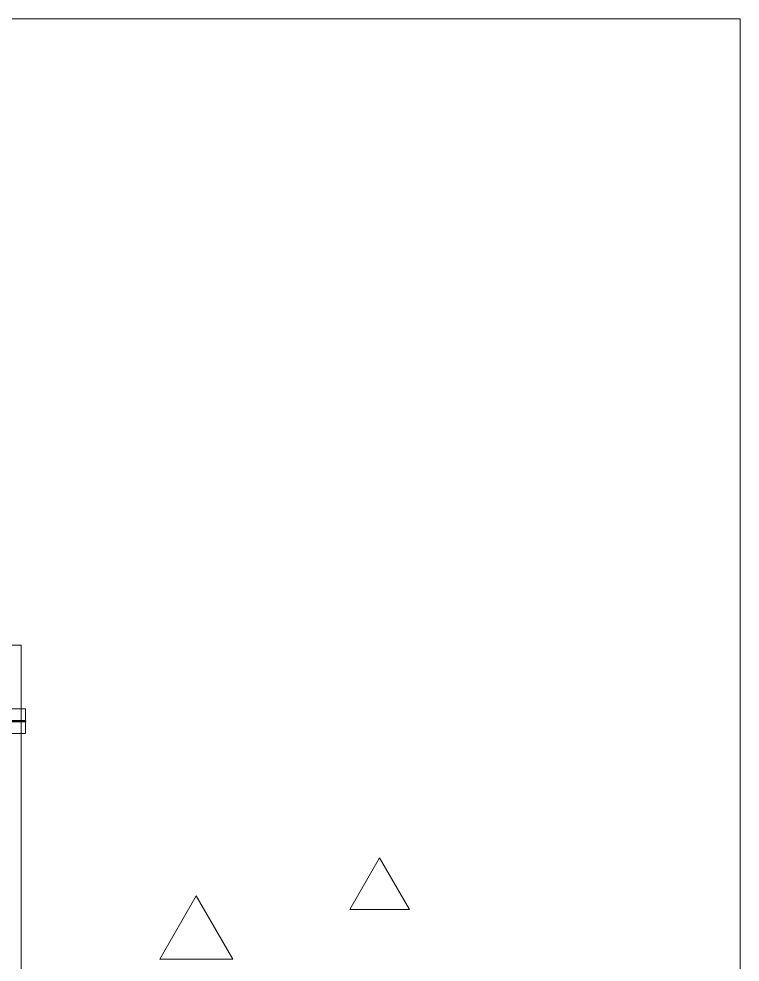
# Model space of a CAD drawing. Header units: inches. Extents: x 209270 to 234360, y -180214 to -150194.
# Drawn here: x 229156 to 234360, y -157003 to -150194 of the extents above; entities that cross this region are included whole.
import ezdxf

# ---------------------------------------------------------------- set-up
doc = ezdxf.new("R2010")
doc.units = ezdxf.units.IN
doc.header["$LTSCALE"] = 10
doc.header["$MEASUREMENT"] = 0
doc.linetypes.add('CENTER', pattern=[2, 1.25, -0.25, 0.25, -0.25])
doc.linetypes.add('HIDDEN', pattern=[0.375, 0.25, -0.125])
doc.layers.get('0').update_dxf_attribs({"color": 1})
for name, color, linetype, lineweight in [('AM_VIEWS', 1, 'Continuous', 0), ('CEN', 1, 'CENTER', 9), ('HIDDEN', 1, 'HIDDEN', 9), ('MAIN OBJECT', 1, 'Continuous', 18), ('REV-C', 1, 'Continuous', 18), ('REV-F', 1, 'Continuous', 9), ('Sheeting', 1, 'Continuous', 0)]:
    doc.layers.add(name, color=color, linetype=linetype, lineweight=lineweight)

# ---------------------------------------------------------------- blocks, each defined once
blk = doc.blocks.new('A$Ca106b763')
at = {"layer": 'REV-C'}
blk.add_lwpolyline([(0, 373.2), (-215.5, 0), (215.5, 0)], close=True, dxfattribs=at)
blk = doc.blocks.new('A$Cdd6af47b')
at = {"layer": 'REV-F'}
blk.add_lwpolyline([(-263.9, 457), (-527.7, 0), (0, 0)], close=True, dxfattribs=at)
blk = doc.blocks.new('MECH_DRAWING')
at = {"layer": 'AM_VIEWS'}
blk.add_lwpolyline([(209270.3, -150194), (234359.8, -150194), (234359.8, -180214.3), (209270.3, -180214.3)], close=True, dxfattribs=at)
at = {"layer": 'CEN'}
blk.add_line((228712.2, -155263.7), (229208.3, -155263.7), dxfattribs=at)
at = {"layer": 'HIDDEN'}
blk.add_lwpolyline([(229203.9, -155268.1), (228716.6, -155268.1), (228716.6, -155259.3), (229203.9, -155259.3)], close=True, dxfattribs=at)
at = {"layer": 'MAIN OBJECT'}
blk.add_lwpolyline([(229203.9, -155353.1), (228716.6, -155353.1), (228716.6, -155174.3), (229203.9, -155174.3)], close=True, dxfattribs=at)
at = {"layer": 'Sheeting'}
blk.add_lwpolyline([(216351.9, -154713.7), (229171.9, -154713.7), (229171.9, -165813.7), (216351.9, -165813.7)], close=True, dxfattribs=at)
at = {"layer": 'REV-C'}
blk.add_blockref('A$Ca106b763', (231758.6, -156622.9, 0), dxfattribs=at)
at = {"layer": 'REV-F'}
blk.add_blockref('A$Cdd6af47b', (230700.1, -156981.4, 0), dxfattribs=at)

msp = doc.modelspace()

# ---------------------------------------------------------------- block references
msp.add_blockref('MECH_DRAWING', (0, 0))

doc.saveas('drawing.dxf')
